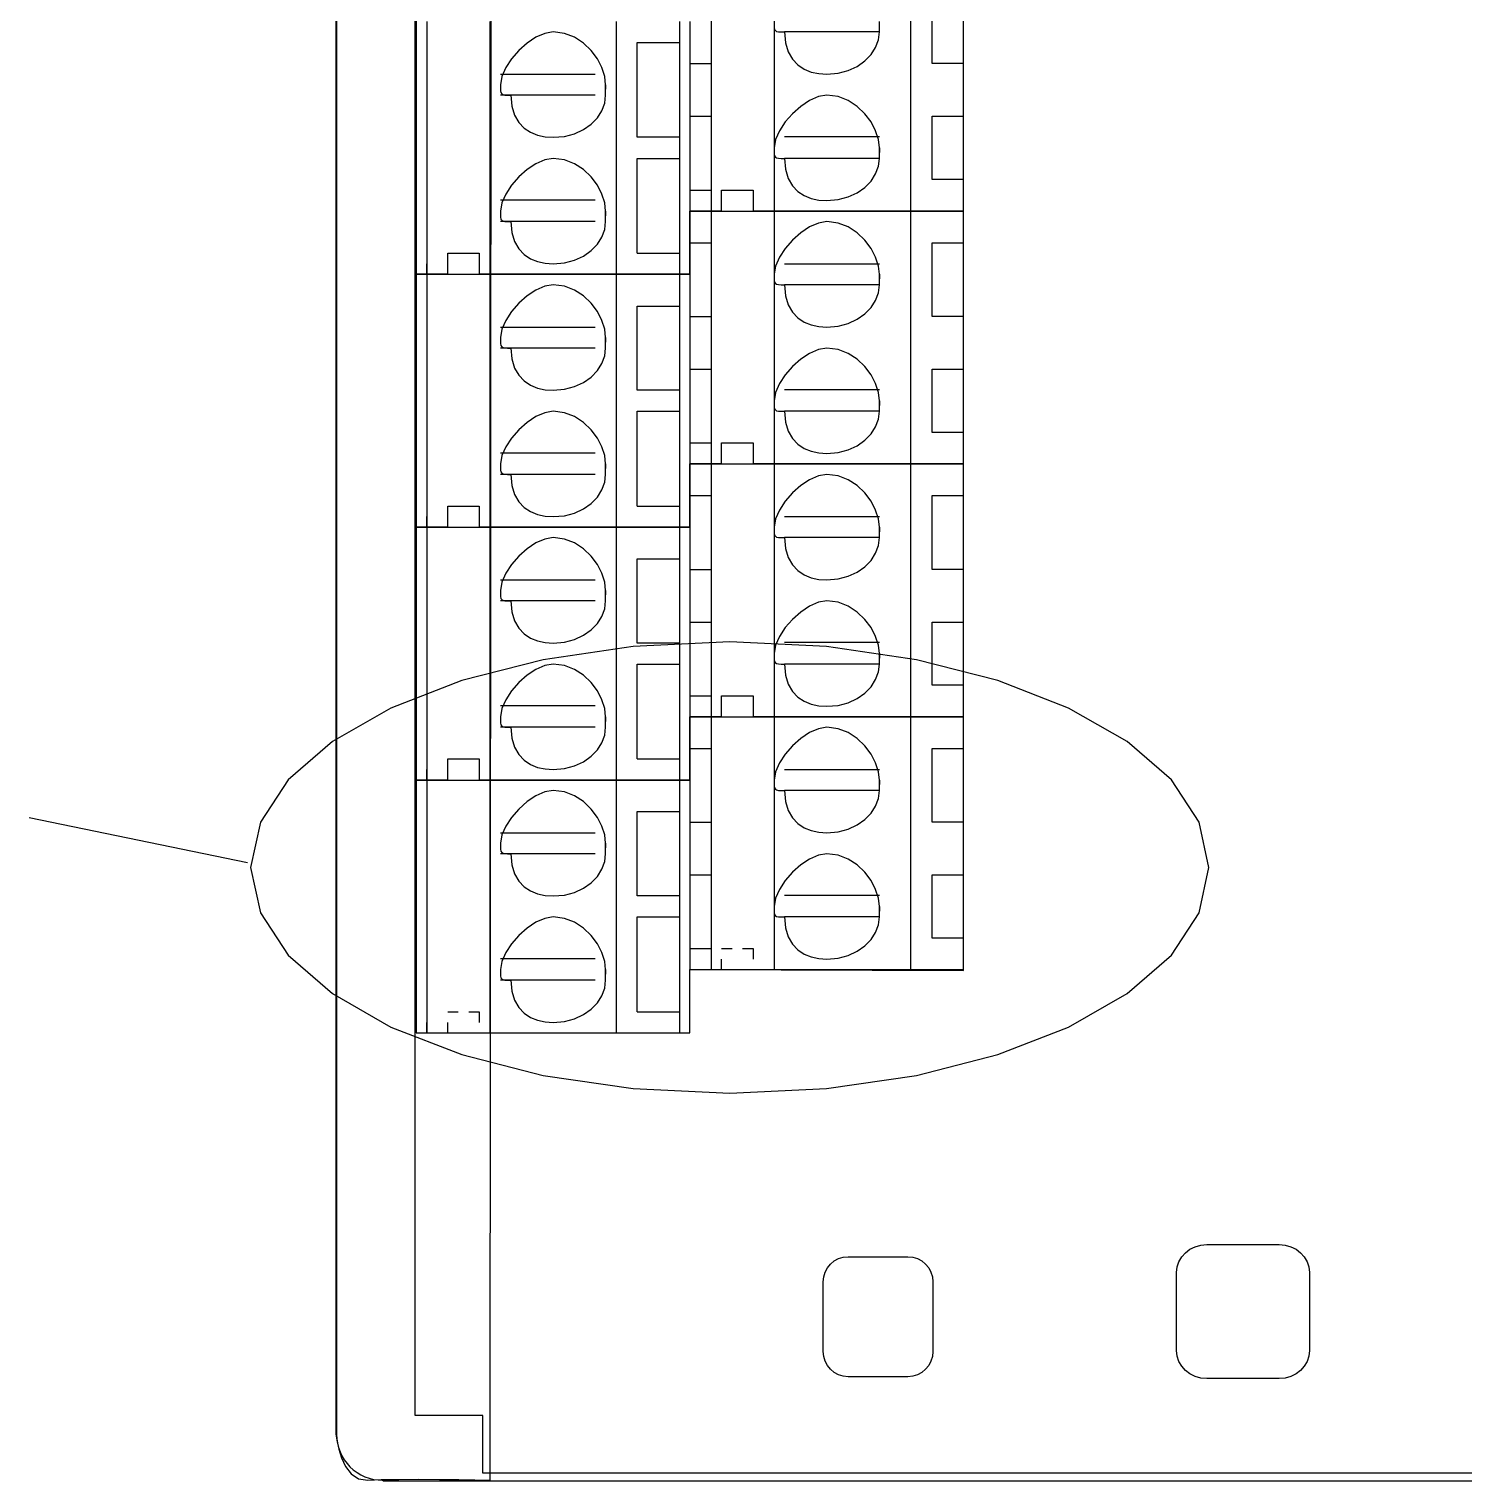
# Model space of a CAD drawing. Header units: metres. Extents: x 0 to 3575, y 0 to 842.
# Drawn here: x 202.7 to 239.18, y 246.21 to 283.12 of the extents above; entities that cross this region are included whole.
import ezdxf

# ---------------------------------------------------------------- set-up
doc = ezdxf.new("R2010")
doc.units = ezdxf.units.M
doc.layers.add('SCHEMATICS', color=7, linetype='Continuous')

msp = doc.modelspace()

# ---------------------------------------------------------------- linework, layer by layer
at = {"layer": 'SCHEMATICS', "color": 7}
for p, q in [((214.42, 246.236), (214.485, 322.203)), ((210.502, 321.054), (210.502, 247.403)), ((210.514, 321.054), (210.514, 247.403)), ((212.52, 247.88), (212.52, 320.574)), ((226.459, 259.19), (226.459, 310.611)), ((212.542, 309.005), (212.542, 257.607)), ((220.039, 284.915), (220.039, 278.488)), ((221.642, 284.915), (221.642, 278.488)), ((225.121, 278.488), (225.121, 284.915)), ((226.459, 278.488), (226.459, 284.915)), ((225.658, 282.239), (225.658, 284.112)), ((212.542, 283.308), (212.542, 276.882)), ((212.811, 283.308), (212.811, 276.882)), ((214.417, 283.308), (214.417, 276.882)), ((217.63, 283.308), (217.63, 276.882)), ((219.236, 283.308), (219.236, 276.882)), ((219.503, 283.308), (219.503, 278.488)), ((224.319, 283.041), (221.91, 283.041)), ((224.319, 283.041), (224.319, 283.308)), ((218.164, 280.364), (218.164, 282.773)), ((218.164, 282.773), (219.236, 282.773)), ((214.685, 281.97), (217.095, 281.97)), ((219.503, 282.239), (219.771, 282.239)), ((219.771, 282.239), (220.039, 282.239)), ((226.459, 282.239), (225.658, 282.239)), ((217.36, 281.434), (217.36, 281.702)), ((217.095, 281.434), (214.685, 281.434)), ((219.503, 280.899), (219.771, 280.899)), ((219.771, 280.899), (220.039, 280.899)), ((225.658, 279.291), (225.658, 280.899)), ((225.658, 280.899), (226.459, 280.899)), ((219.236, 280.364), (218.164, 280.364)), ((221.91, 280.382), (224.319, 280.382)), ((224.319, 279.828), (224.319, 280.095)), ((218.164, 279.828), (219.236, 279.828)), ((218.164, 277.417), (218.164, 279.828)), ((224.319, 279.828), (221.91, 279.828)), ((219.503, 279.023), (219.771, 279.023)), ((219.771, 279.023), (220.039, 279.023)), ((220.305, 279.023), (221.107, 279.023)), ((220.305, 278.488), (220.305, 279.023)), ((220.305, 279.023), (220.572, 279.023)), ((220.842, 279.023), (221.107, 279.023)), ((221.107, 279.023), (221.107, 278.488)), ((221.107, 279.023), (221.107, 278.756)), ((226.459, 279.291), (225.658, 279.291)), ((214.685, 278.774), (217.095, 278.774)), ((220.305, 278.488), (220.305, 278.756)), ((217.36, 278.222), (217.36, 278.488)), ((219.503, 278.488), (219.503, 276.882)), ((220.305, 278.488), (219.503, 278.488)), ((219.503, 278.488), (220.305, 278.488)), ((219.503, 276.882), (219.503, 278.488)), ((220.039, 278.488), (220.039, 272.063)), ((220.305, 278.488), (221.107, 278.488)), ((226.459, 278.488), (221.107, 278.488)), ((221.107, 278.488), (226.459, 278.488)), ((221.642, 278.488), (221.642, 272.063)), ((225.121, 272.063), (225.121, 278.488)), ((226.459, 272.063), (226.459, 278.488)), ((217.095, 278.222), (214.685, 278.222)), ((219.503, 277.686), (219.771, 277.686)), ((219.771, 277.686), (220.039, 277.686)), ((225.658, 277.686), (226.459, 277.686)), ((225.658, 275.812), (225.658, 277.686)), ((212.811, 276.882), (212.811, 277.149)), ((213.346, 277.417), (214.147, 277.417)), ((213.346, 276.882), (213.346, 277.417)), ((213.346, 277.417), (213.614, 277.417)), ((213.346, 276.882), (213.346, 277.149)), ((213.881, 277.417), (214.147, 277.417)), ((214.147, 277.417), (214.147, 276.882)), ((214.147, 277.417), (214.147, 277.149)), ((218.164, 277.417), (219.236, 277.417)), ((221.91, 277.149), (224.319, 277.149)), ((212.542, 276.882), (212.542, 270.455)), ((213.346, 276.882), (212.542, 276.882)), ((212.542, 276.882), (213.346, 276.882)), ((212.811, 276.882), (212.811, 270.455)), ((213.346, 276.882), (214.147, 276.882)), ((219.503, 276.882), (214.147, 276.882)), ((214.147, 276.882), (219.503, 276.882)), ((214.417, 276.882), (214.417, 270.455)), ((217.63, 276.882), (217.63, 270.455)), ((219.236, 276.882), (219.236, 270.455)), ((219.503, 276.882), (219.503, 272.063)), ((224.319, 276.615), (224.319, 276.882)), ((224.319, 276.615), (221.91, 276.615)), ((218.164, 273.937), (218.164, 276.077)), ((218.164, 276.077), (219.236, 276.077)), ((219.503, 275.812), (219.771, 275.812)), ((219.771, 275.812), (220.039, 275.812)), ((226.459, 275.812), (225.658, 275.812)), ((214.685, 275.542), (217.095, 275.542)), ((217.095, 275.008), (214.685, 275.008)), ((217.36, 275.008), (217.36, 275.275)), ((219.503, 274.474), (219.771, 274.474)), ((219.771, 274.474), (220.039, 274.474)), ((225.658, 272.864), (225.658, 274.474)), ((225.658, 274.474), (226.459, 274.474)), ((219.236, 273.937), (218.164, 273.937)), ((221.91, 273.956), (224.319, 273.956)), ((224.319, 273.402), (224.319, 273.669)), ((218.164, 273.402), (219.236, 273.402)), ((218.164, 270.99), (218.164, 273.402)), ((224.319, 273.402), (221.91, 273.402)), ((226.459, 272.864), (225.658, 272.864)), ((214.685, 272.349), (217.095, 272.349)), ((219.503, 272.597), (219.771, 272.597)), ((219.771, 272.597), (220.039, 272.597)), ((220.305, 272.597), (220.572, 272.597)), ((220.305, 272.597), (221.107, 272.597)), ((220.305, 272.063), (220.305, 272.597)), ((220.842, 272.597), (221.107, 272.597)), ((221.107, 272.597), (221.107, 272.329)), ((221.107, 272.597), (221.107, 272.063)), ((217.36, 271.795), (217.36, 272.063)), ((219.503, 272.063), (220.305, 272.063)), ((219.503, 270.455), (219.503, 272.063)), ((219.503, 272.063), (219.503, 270.455)), ((220.305, 272.063), (219.503, 272.063)), ((220.039, 272.063), (220.039, 265.636)), ((220.305, 272.063), (220.305, 272.329)), ((220.305, 272.063), (221.107, 272.063)), ((221.107, 272.063), (226.459, 272.063)), ((226.459, 272.063), (221.107, 272.063)), ((221.642, 272.063), (221.642, 265.636)), ((225.121, 265.636), (225.121, 272.063)), ((226.459, 265.636), (226.459, 272.063)), ((217.095, 271.795), (214.685, 271.795)), ((219.503, 271.261), (219.771, 271.261)), ((219.771, 271.261), (220.039, 271.261)), ((225.658, 271.261), (226.459, 271.261)), ((225.658, 269.384), (225.658, 271.261)), ((213.346, 270.99), (213.614, 270.99)), ((213.346, 270.99), (214.147, 270.99)), ((213.346, 270.455), (213.346, 270.99)), ((213.881, 270.99), (214.147, 270.99)), ((214.147, 270.99), (214.147, 270.723)), ((214.147, 270.99), (214.147, 270.455)), ((218.164, 270.99), (219.236, 270.99)), ((212.811, 270.455), (212.811, 270.723)), ((213.346, 270.455), (213.346, 270.723)), ((221.91, 270.723), (224.319, 270.723)), ((212.542, 270.455), (213.346, 270.455)), ((212.542, 270.455), (212.542, 264.029)), ((213.346, 270.455), (212.542, 270.455)), ((212.811, 270.455), (212.811, 264.029)), ((213.346, 270.455), (214.147, 270.455)), ((214.147, 270.455), (219.503, 270.455)), ((219.503, 270.455), (214.147, 270.455)), ((214.417, 270.455), (214.417, 264.029)), ((217.63, 270.455), (217.63, 264.029)), ((219.236, 270.455), (219.236, 264.029)), ((219.503, 270.455), (219.503, 265.636)), ((224.319, 270.19), (221.91, 270.19)), ((224.319, 270.19), (224.319, 270.455)), ((218.164, 267.511), (218.164, 269.651)), ((218.164, 269.651), (219.236, 269.651)), ((219.503, 269.384), (219.771, 269.384)), ((219.771, 269.384), (220.039, 269.384)), ((226.459, 269.384), (225.658, 269.384)), ((214.685, 269.116), (217.095, 269.116)), ((217.36, 268.582), (217.36, 268.849)), ((217.095, 268.582), (214.685, 268.582)), ((219.503, 268.045), (219.771, 268.045)), ((219.771, 268.045), (220.039, 268.045)), ((225.658, 266.44), (225.658, 268.045)), ((225.658, 268.045), (226.459, 268.045)), ((219.236, 267.511), (218.164, 267.511)), ((221.91, 267.53), (224.319, 267.53)), ((224.319, 266.975), (224.319, 267.243)), ((218.164, 266.975), (219.236, 266.975)), ((218.164, 264.567), (218.164, 266.975)), ((224.319, 266.975), (221.91, 266.975)), ((226.459, 266.44), (225.658, 266.44)), ((219.503, 266.17), (219.771, 266.17)), ((219.771, 266.17), (220.039, 266.17)), ((220.305, 266.17), (221.107, 266.17)), ((220.305, 265.636), (220.305, 266.17)), ((220.305, 266.17), (220.572, 266.17)), ((220.842, 266.17), (221.107, 266.17)), ((221.107, 266.17), (221.107, 265.636)), ((221.107, 266.17), (221.107, 265.903)), ((214.685, 265.923), (217.095, 265.923)), ((220.305, 265.636), (220.305, 265.903)), ((217.095, 265.369), (214.685, 265.369)), ((217.36, 265.369), (217.36, 265.636)), ((219.503, 265.636), (219.503, 264.029)), ((220.305, 265.636), (219.503, 265.636)), ((219.503, 265.636), (220.305, 265.636)), ((219.503, 264.029), (219.503, 265.636)), ((220.039, 265.636), (220.039, 259.21)), ((220.305, 265.636), (221.107, 265.636)), ((226.459, 265.636), (221.107, 265.636)), ((221.107, 265.636), (226.459, 265.636)), ((221.642, 265.636), (221.642, 259.21)), ((225.121, 259.21), (225.121, 265.636)), ((226.459, 259.21), (226.459, 265.636)), ((219.503, 264.834), (219.771, 264.834)), ((219.771, 264.834), (220.039, 264.834)), ((225.658, 264.834), (226.459, 264.834)), ((225.658, 262.957), (225.658, 264.834)), ((212.811, 264.029), (212.811, 264.296)), ((213.346, 264.567), (214.147, 264.567)), ((213.346, 264.029), (213.346, 264.567)), ((213.346, 264.567), (213.614, 264.567)), ((213.346, 264.029), (213.346, 264.296)), ((213.881, 264.567), (214.147, 264.567)), ((214.147, 264.567), (214.147, 264.029)), ((214.147, 264.567), (214.147, 264.296)), ((218.164, 264.567), (219.236, 264.567)), ((221.91, 264.296), (224.319, 264.296)), ((212.542, 264.029), (212.542, 257.604)), ((213.346, 264.029), (212.542, 264.029)), ((212.542, 264.029), (213.346, 264.029)), ((212.811, 264.029), (212.811, 257.604)), ((213.346, 264.029), (214.147, 264.029)), ((219.503, 264.029), (214.147, 264.029)), ((214.147, 264.029), (219.503, 264.029)), ((214.417, 264.029), (214.417, 257.604)), ((217.63, 264.029), (217.63, 257.604)), ((219.236, 264.029), (219.236, 257.604)), ((219.503, 264.029), (219.503, 259.21)), ((224.319, 263.763), (224.319, 264.029)), ((224.319, 263.763), (221.91, 263.763)), ((218.164, 261.083), (218.164, 263.228)), ((218.164, 263.228), (219.236, 263.228)), ((208.25, 261.921), (202.7, 263.066)), ((219.503, 262.957), (219.771, 262.957)), ((219.771, 262.957), (220.039, 262.957)), ((226.459, 262.957), (225.658, 262.957)), ((214.685, 262.69), (217.095, 262.69)), ((217.36, 262.155), (217.36, 262.423)), ((217.095, 262.155), (214.685, 262.155)), ((219.503, 261.619), (219.771, 261.619)), ((219.771, 261.619), (220.039, 261.619)), ((225.658, 260.014), (225.658, 261.619)), ((225.658, 261.619), (226.459, 261.619)), ((219.236, 261.083), (218.164, 261.083)), ((221.91, 261.103), (224.319, 261.103)), ((218.164, 260.549), (219.236, 260.549)), ((218.164, 258.14), (218.164, 260.549)), ((224.319, 260.549), (221.91, 260.549)), ((224.319, 260.549), (224.319, 260.817)), ((226.459, 260.014), (225.658, 260.014)), ((214.685, 259.497), (217.095, 259.497)), ((219.503, 259.745), (219.771, 259.745)), ((219.771, 259.745), (220.039, 259.745)), ((220.305, 259.745), (220.572, 259.745)), ((220.305, 259.21), (220.305, 259.478)), ((220.842, 259.745), (221.107, 259.745)), ((221.107, 259.745), (221.107, 259.478)), ((217.36, 258.941), (217.36, 259.21)), ((219.503, 257.604), (219.503, 259.21)), ((219.503, 259.21), (226.459, 259.19)), ((219.503, 259.21), (220.305, 259.21)), ((219.503, 257.604), (219.503, 259.21)), ((220.305, 259.21), (221.107, 259.21)), ((221.107, 259.21), (226.459, 259.21)), ((217.095, 258.941), (214.685, 258.941)), ((213.346, 258.14), (213.614, 258.14)), ((213.881, 258.14), (214.147, 258.14)), ((214.147, 258.14), (214.147, 257.869)), ((218.164, 258.14), (219.236, 258.14)), ((212.542, 257.607), (212.542, 257.604)), ((212.542, 257.604), (219.503, 257.604)), ((212.542, 257.604), (213.346, 257.604)), ((212.811, 257.604), (212.811, 257.869)), ((213.346, 257.604), (213.346, 257.869)), ((213.346, 257.604), (214.147, 257.604)), ((214.147, 257.604), (219.503, 257.604)), ((232.646, 252.225), (234.479, 252.225)), ((223.529, 251.915), (225.043, 251.915)), ((231.874, 249.529), (231.874, 251.51)), ((235.252, 251.51), (235.252, 249.529)), ((222.891, 249.504), (222.891, 251.276)), ((225.681, 251.276), (225.681, 249.504)), ((225.043, 248.865), (223.529, 248.865)), ((234.479, 248.815), (232.646, 248.815)), ((214.234, 247.88), (212.52, 247.88)), ((214.234, 246.412), (214.234, 247.88)), ((210.514, 247.403), (210.523, 247.287)), ((210.523, 247.287), (210.541, 247.176)), ((210.541, 247.176), (210.566, 247.064)), ((210.566, 247.064), (210.606, 246.956)), ((210.606, 246.956), (210.655, 246.853)), ((210.655, 246.853), (210.716, 246.753)), ((210.716, 246.753), (210.784, 246.662)), ((210.784, 246.662), (210.859, 246.576)), ((210.859, 246.576), (210.944, 246.5)), ((210.944, 246.5), (211.039, 246.434)), ((211.039, 246.434), (211.136, 246.371)), ((211.136, 246.371), (211.239, 246.323)), ((211.239, 246.323), (211.35, 246.284)), ((211.35, 246.284), (211.46, 246.256)), ((211.46, 246.256), (211.573, 246.242)), ((211.573, 246.242), (211.688, 246.236)), ((211.688, 246.236), (211.716, 246.215)), ((211.716, 246.215), (350.222, 246.215)), ((346.225, 246.412), (214.234, 246.412))]:
    msp.add_line(p, q, dxfattribs=at)
for points in [[(216.023, 283.041), (215.812, 283.006), (215.588, 282.907), (215.364, 282.759), (215.153, 282.573), (214.967, 282.362), (214.819, 282.138), (214.721, 281.914), (214.685, 281.702)], [(217.36, 281.702), (217.335, 281.914), (217.264, 282.138), (217.149, 282.362), (216.993, 282.573), (216.799, 282.759), (216.571, 282.907), (216.311, 283.006), (216.023, 283.041)], [(221.642, 283.308), (221.642, 283.22), (221.646, 283.154), (221.656, 283.106), (221.675, 283.075), (221.707, 283.055), (221.755, 283.045), (221.821, 283.042), (221.91, 283.041)], [(221.91, 283.041), (221.934, 282.765), (222.002, 282.535), (222.107, 282.35), (222.244, 282.205), (222.406, 282.097), (222.587, 282.024), (222.781, 281.983), (222.98, 281.97)], [(222.98, 281.97), (223.269, 281.994), (223.529, 282.062), (223.757, 282.168), (223.951, 282.305), (224.107, 282.467), (224.223, 282.648), (224.294, 282.842), (224.319, 283.041)], [(214.685, 281.702), (214.686, 281.614), (214.689, 281.547), (214.699, 281.5), (214.719, 281.468), (214.751, 281.448), (214.798, 281.438), (214.865, 281.435), (214.953, 281.434)], [(217.36, 281.702), (217.36, 281.691), (217.36, 281.664), (217.36, 281.632), (217.36, 281.602), (217.36, 281.584), (217.36, 281.589), (217.36, 281.625), (217.36, 281.702)], [(214.953, 281.434), (214.977, 281.157), (215.045, 280.928), (215.15, 280.742), (215.287, 280.598), (215.449, 280.491), (215.63, 280.418), (215.823, 280.377), (216.023, 280.364)], [(216.023, 280.364), (216.311, 280.388), (216.571, 280.456), (216.799, 280.562), (216.993, 280.699), (217.149, 280.861), (217.264, 281.041), (217.335, 281.235), (217.36, 281.434)], [(222.98, 281.434), (222.769, 281.399), (222.545, 281.3), (222.322, 281.151), (222.11, 280.965), (221.924, 280.754), (221.776, 280.53), (221.677, 280.306), (221.642, 280.095)], [(224.319, 280.095), (224.294, 280.306), (224.223, 280.53), (224.107, 280.754), (223.951, 280.965), (223.757, 281.151), (223.529, 281.3), (223.269, 281.399), (222.98, 281.434)], [(221.642, 280.095), (221.642, 280.007), (221.646, 279.941), (221.656, 279.893), (221.675, 279.861), (221.707, 279.842), (221.755, 279.832), (221.821, 279.829), (221.91, 279.828)], [(224.319, 280.095), (224.319, 280.084), (224.319, 280.057), (224.319, 280.024), (224.319, 279.995), (224.319, 279.977), (224.319, 279.982), (224.319, 280.018), (224.319, 280.095)], [(216.023, 279.828), (215.812, 279.792), (215.588, 279.694), (215.364, 279.545), (215.153, 279.359), (214.967, 279.147), (214.819, 278.923), (214.721, 278.699), (214.685, 278.488)], [(217.36, 278.488), (217.335, 278.699), (217.264, 278.923), (217.149, 279.147), (216.993, 279.359), (216.799, 279.545), (216.571, 279.694), (216.311, 279.792), (216.023, 279.828)], [(221.91, 279.828), (221.934, 279.551), (222.002, 279.321), (222.107, 279.135), (222.244, 278.99), (222.406, 278.883), (222.587, 278.811), (222.781, 278.769), (222.98, 278.756)], [(222.98, 278.756), (223.269, 278.78), (223.529, 278.848), (223.757, 278.954), (223.951, 279.091), (224.107, 279.253), (224.223, 279.434), (224.294, 279.628), (224.319, 279.828)], [(214.685, 278.488), (214.686, 278.4), (214.689, 278.334), (214.699, 278.287), (214.719, 278.255), (214.751, 278.236), (214.798, 278.226), (214.865, 278.222), (214.953, 278.222)], [(217.36, 278.488), (217.36, 278.477), (217.36, 278.45), (217.36, 278.418), (217.36, 278.388), (217.36, 278.371), (217.36, 278.375), (217.36, 278.411), (217.36, 278.488)], [(214.953, 278.222), (214.977, 277.945), (215.045, 277.715), (215.15, 277.529), (215.287, 277.384), (215.449, 277.276), (215.63, 277.204), (215.823, 277.162), (216.023, 277.149)], [(216.023, 277.149), (216.311, 277.173), (216.571, 277.241), (216.799, 277.347), (216.993, 277.485), (217.149, 277.647), (217.264, 277.828), (217.335, 278.022), (217.36, 278.222)], [(222.98, 278.222), (222.769, 278.186), (222.545, 278.088), (222.322, 277.939), (222.11, 277.753), (221.924, 277.541), (221.776, 277.317), (221.677, 277.093), (221.642, 276.882)], [(224.319, 276.882), (224.294, 277.093), (224.223, 277.317), (224.107, 277.541), (223.951, 277.753), (223.757, 277.939), (223.529, 278.088), (223.269, 278.186), (222.98, 278.222)], [(221.642, 276.882), (221.642, 276.794), (221.646, 276.728), (221.656, 276.681), (221.675, 276.649), (221.707, 276.63), (221.755, 276.62), (221.821, 276.616), (221.91, 276.615)], [(224.319, 276.882), (224.319, 276.871), (224.319, 276.845), (224.319, 276.812), (224.319, 276.782), (224.319, 276.765), (224.319, 276.77), (224.319, 276.806), (224.319, 276.882)], [(216.023, 276.615), (215.812, 276.58), (215.588, 276.482), (215.364, 276.333), (215.153, 276.147), (214.967, 275.935), (214.819, 275.711), (214.721, 275.487), (214.685, 275.275)], [(217.36, 275.275), (217.335, 275.487), (217.264, 275.711), (217.149, 275.935), (216.993, 276.147), (216.799, 276.333), (216.571, 276.482), (216.311, 276.58), (216.023, 276.615)], [(221.91, 276.615), (221.934, 276.339), (222.002, 276.109), (222.107, 275.923), (222.244, 275.777), (222.406, 275.67), (222.587, 275.597), (222.781, 275.555), (222.98, 275.542)], [(222.98, 275.542), (223.269, 275.566), (223.529, 275.634), (223.757, 275.74), (223.951, 275.877), (224.107, 276.039), (224.223, 276.221), (224.294, 276.415), (224.319, 276.615)], [(214.685, 275.275), (214.686, 275.187), (214.689, 275.121), (214.699, 275.073), (214.719, 275.041), (214.751, 275.022), (214.798, 275.012), (214.865, 275.009), (214.953, 275.008)], [(214.953, 275.008), (214.977, 274.731), (215.045, 274.501), (215.15, 274.315), (215.287, 274.171), (215.449, 274.063), (215.63, 273.991), (215.823, 273.95), (216.023, 273.937)], [(216.023, 273.937), (216.311, 273.961), (216.571, 274.029), (216.799, 274.135), (216.993, 274.272), (217.149, 274.434), (217.264, 274.615), (217.335, 274.809), (217.36, 275.008)], [(217.36, 275.275), (217.36, 275.264), (217.36, 275.238), (217.36, 275.205), (217.36, 275.175), (217.36, 275.158), (217.36, 275.162), (217.36, 275.198), (217.36, 275.275)], [(222.98, 275.008), (222.769, 274.972), (222.545, 274.874), (222.322, 274.725), (222.11, 274.539), (221.924, 274.327), (221.776, 274.104), (221.677, 273.88), (221.642, 273.669)], [(224.319, 273.669), (224.294, 273.88), (224.223, 274.104), (224.107, 274.327), (223.951, 274.539), (223.757, 274.725), (223.529, 274.874), (223.269, 274.972), (222.98, 275.008)], [(221.642, 273.669), (221.642, 273.581), (221.646, 273.514), (221.656, 273.467), (221.675, 273.435), (221.707, 273.416), (221.755, 273.406), (221.821, 273.402), (221.91, 273.402)], [(224.319, 273.669), (224.319, 273.658), (224.319, 273.631), (224.319, 273.598), (224.319, 273.569), (224.319, 273.552), (224.319, 273.556), (224.319, 273.592), (224.319, 273.669)], [(216.023, 273.402), (215.812, 273.366), (215.588, 273.268), (215.364, 273.119), (215.153, 272.933), (214.967, 272.721), (214.819, 272.497), (214.721, 272.274), (214.685, 272.063)], [(217.36, 272.063), (217.335, 272.274), (217.264, 272.497), (217.149, 272.721), (216.993, 272.933), (216.799, 273.119), (216.571, 273.268), (216.311, 273.366), (216.023, 273.402)], [(221.91, 273.402), (221.934, 273.125), (222.002, 272.895), (222.107, 272.709), (222.244, 272.564), (222.406, 272.457), (222.587, 272.384), (222.781, 272.342), (222.98, 272.329)], [(222.98, 272.329), (223.269, 272.353), (223.529, 272.421), (223.757, 272.527), (223.951, 272.664), (224.107, 272.826), (224.223, 273.007), (224.294, 273.201), (224.319, 273.402)], [(214.685, 272.063), (214.686, 271.974), (214.689, 271.908), (214.699, 271.861), (214.719, 271.829), (214.751, 271.81), (214.798, 271.8), (214.865, 271.796), (214.953, 271.795)], [(217.36, 272.063), (217.36, 272.052), (217.36, 272.025), (217.36, 271.992), (217.36, 271.962), (217.36, 271.945), (217.36, 271.95), (217.36, 271.986), (217.36, 272.063)], [(214.953, 271.795), (214.977, 271.518), (215.045, 271.288), (215.15, 271.102), (215.287, 270.957), (215.449, 270.85), (215.63, 270.778), (215.823, 270.736), (216.023, 270.723)], [(216.023, 270.723), (216.311, 270.748), (216.571, 270.816), (216.799, 270.922), (216.993, 271.059), (217.149, 271.221), (217.264, 271.402), (217.335, 271.596), (217.36, 271.795)], [(222.98, 271.795), (222.769, 271.76), (222.545, 271.661), (222.322, 271.512), (222.11, 271.326), (221.924, 271.114), (221.776, 270.89), (221.677, 270.666), (221.642, 270.455)], [(224.319, 270.455), (224.294, 270.666), (224.223, 270.89), (224.107, 271.114), (223.951, 271.326), (223.757, 271.512), (223.529, 271.661), (223.269, 271.76), (222.98, 271.795)], [(216.023, 270.19), (215.812, 270.154), (215.588, 270.055), (215.364, 269.906), (215.153, 269.72), (214.967, 269.508), (214.819, 269.284), (214.721, 269.06), (214.685, 268.849)], [(217.36, 268.849), (217.335, 269.06), (217.264, 269.284), (217.149, 269.508), (216.993, 269.72), (216.799, 269.906), (216.571, 270.055), (216.311, 270.154), (216.023, 270.19)], [(221.642, 270.455), (221.642, 270.368), (221.646, 270.302), (221.656, 270.254), (221.675, 270.223), (221.707, 270.204), (221.755, 270.194), (221.821, 270.19), (221.91, 270.19)], [(221.91, 270.19), (221.934, 269.912), (222.002, 269.682), (222.107, 269.496), (222.244, 269.351), (222.406, 269.243), (222.587, 269.17), (222.781, 269.129), (222.98, 269.116)], [(222.98, 269.116), (223.269, 269.14), (223.529, 269.208), (223.757, 269.314), (223.951, 269.451), (224.107, 269.613), (224.223, 269.795), (224.294, 269.989), (224.319, 270.19)], [(224.319, 270.455), (224.319, 270.444), (224.319, 270.418), (224.319, 270.385), (224.319, 270.356), (224.319, 270.338), (224.319, 270.343), (224.319, 270.379), (224.319, 270.455)], [(214.685, 268.849), (214.686, 268.761), (214.689, 268.695), (214.699, 268.647), (214.719, 268.616), (214.751, 268.596), (214.798, 268.586), (214.865, 268.583), (214.953, 268.582)], [(217.36, 268.849), (217.36, 268.838), (217.36, 268.812), (217.36, 268.779), (217.36, 268.749), (217.36, 268.732), (217.36, 268.737), (217.36, 268.773), (217.36, 268.849)], [(214.953, 268.582), (214.977, 268.305), (215.045, 268.075), (215.15, 267.89), (215.287, 267.745), (215.449, 267.638), (215.63, 267.565), (215.823, 267.524), (216.023, 267.511)], [(216.023, 267.511), (216.311, 267.535), (216.571, 267.603), (216.799, 267.708), (216.993, 267.845), (217.149, 268.007), (217.264, 268.188), (217.335, 268.382), (217.36, 268.582)], [(222.98, 268.582), (222.769, 268.547), (222.545, 268.448), (222.322, 268.299), (222.11, 268.113), (221.924, 267.902), (221.776, 267.678), (221.677, 267.454), (221.642, 267.243)], [(224.319, 267.243), (224.294, 267.454), (224.223, 267.678), (224.107, 267.902), (223.951, 268.113), (223.757, 268.299), (223.529, 268.448), (223.269, 268.547), (222.98, 268.582)], [(220.517, 267.538), (218.062, 267.421), (215.775, 267.087), (213.706, 266.559), (211.902, 265.859), (210.415, 265.011), (209.292, 264.037), (208.582, 262.961), (208.334, 261.805)], [(232.699, 261.805), (232.452, 262.961), (231.742, 264.037), (230.619, 265.011), (229.131, 265.859), (227.328, 266.559), (225.259, 267.087), (222.972, 267.421), (220.517, 267.538)], [(221.642, 267.243), (221.642, 267.155), (221.646, 267.088), (221.656, 267.041), (221.675, 267.009), (221.707, 266.989), (221.755, 266.979), (221.821, 266.976), (221.91, 266.975)], [(224.319, 267.243), (224.319, 267.232), (224.319, 267.205), (224.319, 267.172), (224.319, 267.143), (224.319, 267.125), (224.319, 267.13), (224.319, 267.166), (224.319, 267.243)], [(216.023, 266.975), (215.812, 266.94), (215.588, 266.841), (215.364, 266.692), (215.153, 266.506), (214.967, 266.295), (214.819, 266.071), (214.721, 265.847), (214.685, 265.636)], [(217.36, 265.636), (217.335, 265.847), (217.264, 266.071), (217.149, 266.295), (216.993, 266.506), (216.799, 266.692), (216.571, 266.841), (216.311, 266.94), (216.023, 266.975)], [(221.91, 266.975), (221.934, 266.698), (222.002, 266.468), (222.107, 266.282), (222.244, 266.137), (222.406, 266.03), (222.587, 265.957), (222.781, 265.916), (222.98, 265.903)], [(222.98, 265.903), (223.269, 265.927), (223.529, 265.995), (223.757, 266.101), (223.951, 266.238), (224.107, 266.401), (224.223, 266.582), (224.294, 266.776), (224.319, 266.975)], [(214.685, 265.636), (214.686, 265.548), (214.689, 265.481), (214.699, 265.434), (214.719, 265.402), (214.751, 265.383), (214.798, 265.373), (214.865, 265.369), (214.953, 265.369)], [(214.953, 265.369), (214.977, 265.093), (215.045, 264.863), (215.15, 264.677), (215.287, 264.532), (215.449, 264.424), (215.63, 264.351), (215.823, 264.31), (216.023, 264.296)], [(216.023, 264.296), (216.311, 264.321), (216.571, 264.389), (216.799, 264.495), (216.993, 264.632), (217.149, 264.795), (217.264, 264.976), (217.335, 265.169), (217.36, 265.369)], [(217.36, 265.636), (217.36, 265.625), (217.36, 265.598), (217.36, 265.565), (217.36, 265.536), (217.36, 265.518), (217.36, 265.523), (217.36, 265.559), (217.36, 265.636)], [(222.98, 265.369), (222.769, 265.333), (222.545, 265.235), (222.322, 265.087), (222.11, 264.901), (221.924, 264.69), (221.776, 264.466), (221.677, 264.241), (221.642, 264.029)], [(224.319, 264.029), (224.294, 264.241), (224.223, 264.466), (224.107, 264.69), (223.951, 264.901), (223.757, 265.087), (223.529, 265.235), (223.269, 265.333), (222.98, 265.369)], [(221.642, 264.029), (221.642, 263.941), (221.646, 263.875), (221.656, 263.828), (221.675, 263.796), (221.707, 263.777), (221.755, 263.767), (221.821, 263.763), (221.91, 263.763)], [(224.319, 264.029), (224.319, 264.018), (224.319, 263.992), (224.319, 263.959), (224.319, 263.929), (224.319, 263.912), (224.319, 263.917), (224.319, 263.953), (224.319, 264.029)], [(216.023, 263.763), (215.812, 263.727), (215.588, 263.628), (215.364, 263.48), (215.153, 263.293), (214.967, 263.081), (214.819, 262.858), (214.721, 262.634), (214.685, 262.423)], [(217.36, 262.423), (217.335, 262.634), (217.264, 262.858), (217.149, 263.081), (216.993, 263.293), (216.799, 263.48), (216.571, 263.628), (216.311, 263.727), (216.023, 263.763)], [(221.91, 263.763), (221.934, 263.485), (222.002, 263.255), (222.107, 263.069), (222.244, 262.924), (222.406, 262.817), (222.587, 262.744), (222.781, 262.703), (222.98, 262.69)], [(222.98, 262.69), (223.269, 262.714), (223.529, 262.782), (223.757, 262.888), (223.951, 263.026), (224.107, 263.188), (224.223, 263.369), (224.294, 263.563), (224.319, 263.763)], [(214.685, 262.423), (214.686, 262.335), (214.689, 262.268), (214.699, 262.221), (214.719, 262.189), (214.751, 262.169), (214.798, 262.159), (214.865, 262.156), (214.953, 262.155)], [(217.36, 262.423), (217.36, 262.412), (217.36, 262.385), (217.36, 262.352), (217.36, 262.323), (217.36, 262.305), (217.36, 262.31), (217.36, 262.346), (217.36, 262.423)], [(214.953, 262.155), (214.977, 261.878), (215.045, 261.648), (215.15, 261.462), (215.287, 261.317), (215.449, 261.21), (215.63, 261.137), (215.823, 261.096), (216.023, 261.083)], [(216.023, 261.083), (216.311, 261.107), (216.571, 261.175), (216.799, 261.281), (216.993, 261.418), (217.149, 261.58), (217.264, 261.761), (217.335, 261.955), (217.36, 262.155)], [(222.98, 262.155), (222.769, 262.12), (222.545, 262.021), (222.322, 261.872), (222.11, 261.686), (221.924, 261.475), (221.776, 261.251), (221.677, 261.028), (221.642, 260.817)], [(224.319, 260.817), (224.294, 261.028), (224.223, 261.251), (224.107, 261.475), (223.951, 261.686), (223.757, 261.872), (223.529, 262.021), (223.269, 262.12), (222.98, 262.155)], [(208.334, 261.805), (208.582, 260.65), (209.292, 259.574), (210.415, 258.601), (211.902, 257.752), (213.706, 257.052), (215.775, 256.524), (218.062, 256.19), (220.517, 256.073)], [(220.517, 256.073), (222.972, 256.19), (225.259, 256.524), (227.328, 257.052), (229.131, 257.752), (230.619, 258.601), (231.742, 259.574), (232.452, 260.65), (232.699, 261.805)], [(216.023, 260.549), (215.812, 260.513), (215.588, 260.415), (215.364, 260.266), (215.153, 260.08), (214.967, 259.869), (214.819, 259.645), (214.721, 259.421), (214.685, 259.21)], [(217.36, 259.21), (217.335, 259.421), (217.264, 259.645), (217.149, 259.869), (216.993, 260.08), (216.799, 260.266), (216.571, 260.415), (216.311, 260.513), (216.023, 260.549)], [(221.642, 260.817), (221.642, 260.728), (221.646, 260.662), (221.656, 260.614), (221.675, 260.582), (221.707, 260.563), (221.755, 260.553), (221.821, 260.549), (221.91, 260.549)], [(221.91, 260.549), (221.934, 260.272), (222.002, 260.042), (222.107, 259.857), (222.244, 259.712), (222.406, 259.605), (222.587, 259.532), (222.781, 259.491), (222.98, 259.478)], [(222.98, 259.478), (223.269, 259.502), (223.529, 259.57), (223.757, 259.676), (223.951, 259.813), (224.107, 259.975), (224.223, 260.156), (224.294, 260.349), (224.319, 260.549)], [(224.319, 260.817), (224.319, 260.806), (224.319, 260.779), (224.319, 260.746), (224.319, 260.716), (224.319, 260.699), (224.319, 260.704), (224.319, 260.74), (224.319, 260.817)], [(214.685, 259.21), (214.686, 259.121), (214.689, 259.054), (214.699, 259.006), (214.719, 258.974), (214.751, 258.955), (214.798, 258.945), (214.865, 258.941), (214.953, 258.941)], [(217.36, 259.21), (217.36, 259.199), (217.36, 259.172), (217.36, 259.139), (217.36, 259.109), (217.36, 259.092), (217.36, 259.096), (217.36, 259.132), (217.36, 259.21)], [(214.953, 258.941), (214.977, 258.665), (215.045, 258.436), (215.15, 258.25), (215.287, 258.105), (215.449, 257.997), (215.63, 257.924), (215.823, 257.883), (216.023, 257.869)], [(216.023, 257.869), (216.311, 257.893), (216.571, 257.961), (216.799, 258.067), (216.993, 258.204), (217.149, 258.366), (217.264, 258.547), (217.335, 258.741), (217.36, 258.941)], [(231.874, 251.51), (231.89, 251.654), (231.935, 251.788), (232.006, 251.91), (232.1, 252.016), (232.214, 252.103), (232.345, 252.169), (232.49, 252.211), (232.646, 252.225)], [(234.479, 252.225), (234.634, 252.211), (234.78, 252.169), (234.911, 252.103), (235.025, 252.016), (235.12, 251.91), (235.191, 251.788), (235.237, 251.654), (235.252, 251.51)], [(222.891, 251.276), (222.904, 251.405), (222.941, 251.525), (223, 251.633), (223.078, 251.728), (223.173, 251.806), (223.281, 251.865), (223.401, 251.902), (223.529, 251.915)], [(225.043, 251.915), (225.171, 251.902), (225.291, 251.865), (225.399, 251.806), (225.494, 251.728), (225.572, 251.633), (225.631, 251.525), (225.668, 251.405), (225.681, 251.276)], [(223.529, 248.865), (223.401, 248.879), (223.281, 248.916), (223.173, 248.975), (223.078, 249.053), (223, 249.148), (222.941, 249.257), (222.904, 249.376), (222.891, 249.504)], [(225.681, 249.504), (225.668, 249.376), (225.631, 249.257), (225.572, 249.148), (225.494, 249.053), (225.399, 248.975), (225.291, 248.916), (225.171, 248.879), (225.043, 248.865)], [(232.646, 248.815), (232.49, 248.829), (232.345, 248.871), (232.214, 248.937), (232.1, 249.024), (232.006, 249.13), (231.935, 249.252), (231.89, 249.386), (231.874, 249.529)], [(235.252, 249.529), (235.237, 249.386), (235.191, 249.252), (235.12, 249.13), (235.025, 249.024), (234.911, 248.937), (234.78, 248.871), (234.634, 248.829), (234.479, 248.815)], [(210.502, 247.403), (210.508, 247.35), (210.53, 247.213), (210.574, 247.02), (210.645, 246.8), (210.749, 246.583), (210.891, 246.397), (211.078, 246.272), (211.316, 246.236)], [(211.316, 246.236), (211.653, 246.25), (212.101, 246.256), (212.61, 246.257), (213.135, 246.254), (213.625, 246.249), (214.035, 246.243), (214.316, 246.238), (214.42, 246.236)]]:
    msp.add_lwpolyline(points, dxfattribs=at)

doc.saveas('drawing.dxf')
